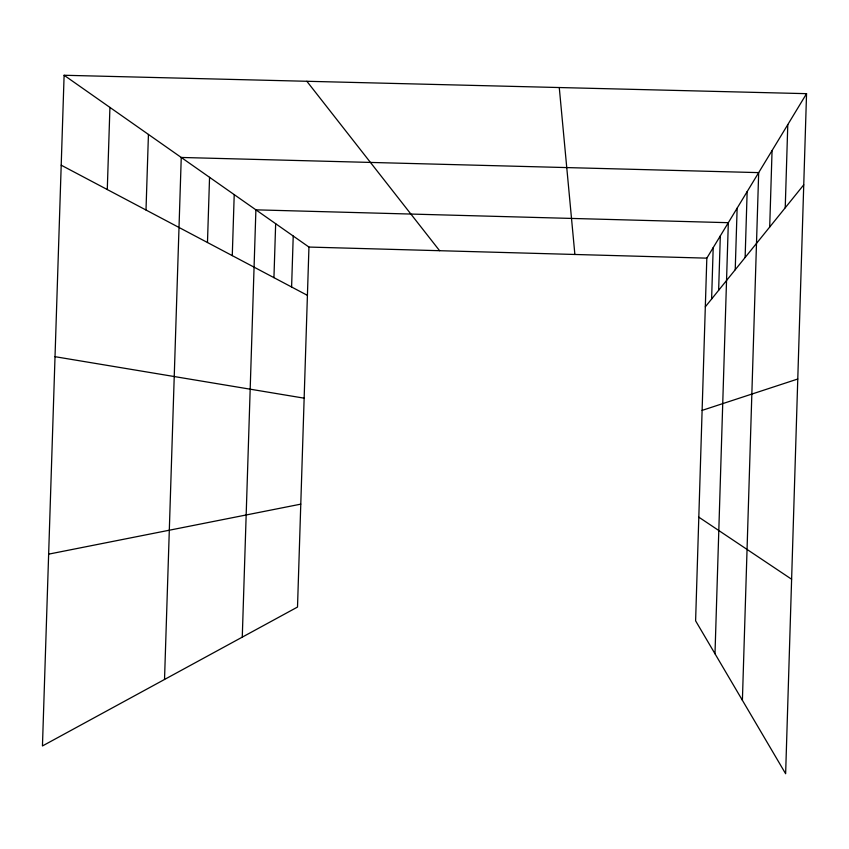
<?xml version="1.0" encoding="UTF-8"?>
<svg xmlns="http://www.w3.org/2000/svg" width="849" height="849" viewBox="0 0 849 849"><rect width="100%" height="100%" fill="white"/><g stroke="black" fill="none" stroke-linecap="round" stroke-linejoin="round"><path stroke-width="1.27" d="M806.55 93.666L706.824 258.149L695.607 620.831L785.633 773.736L806.55 93.666L64.11 75.264L42.45 745.953L297.511 607.056L308.951 247.059L64.11 75.264M711.611 299.018L713.192 247.653M718.636 290.316L720.313 235.905M714.996 653.772L728.325 222.693L255.899 209.841L242.273 637.132M735.223 269.749L737.134 208.175M745.125 257.48L747.152 191.63M742.397 700.308L758.677 172.623L181.251 157.458L164.526 679.476M769.703 227.023L772.059 150.549M785.229 207.782L787.787 124.601M107.282 189.539L109.924 107.409M146.007 210.021L148.437 134.439M207.474 242.517L209.554 177.324M232.276 255.623L234.218 194.633M273.94 277.655L275.66 223.701M291.6 286.994L293.223 236.033M705.328 306.807L803.748 184.838M702.112 410.385L797.773 379.015M48.648 554.142L300.779 504.147M308.951 247.059L706.824 258.149M55.026 356.686L304.144 398.17M61.202 165.184L307.412 295.356M698.812 517.158L791.618 579.241M306.85 81.281L439.602 250.699M559.268 87.532L574.879 254.477"/></g></svg>
